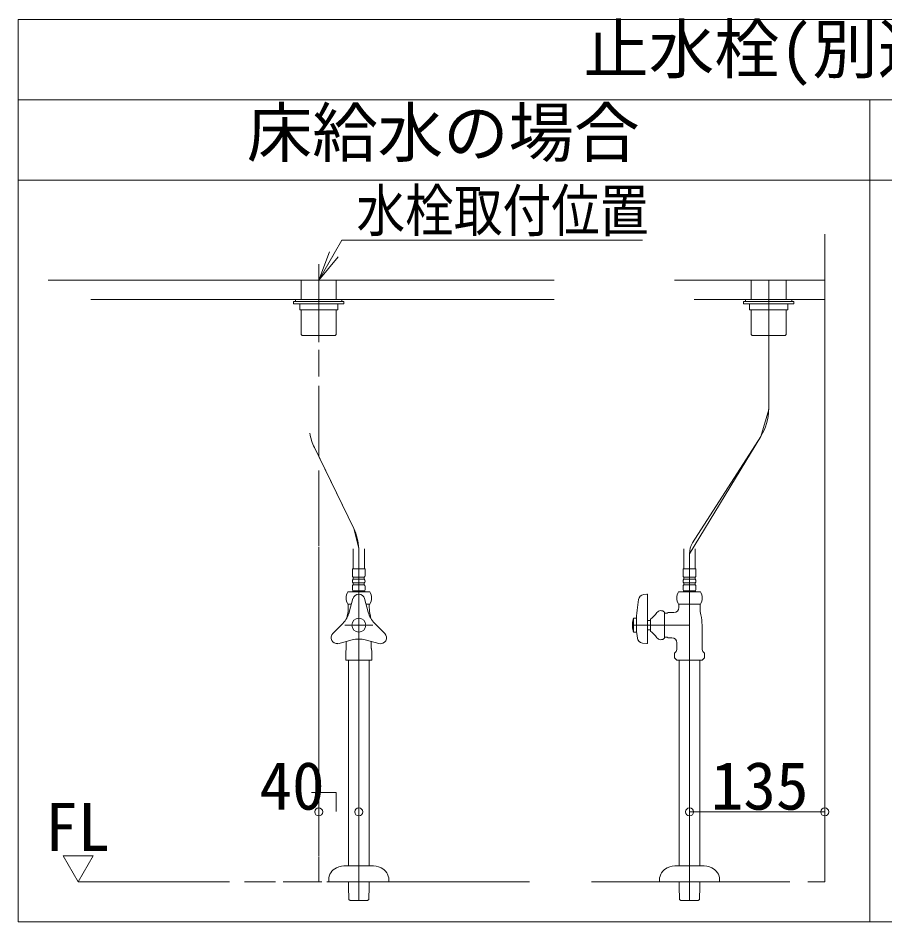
# Model space of a CAD drawing. Units: millimetres, scale not verified. Extents: x -749335 to 2004, y -1439 to 92633.
# Drawn here: x -1854 to -1324, y -1408 to -856 of the extents above; entities that cross this region are included whole.
import ezdxf
from ezdxf.enums import TextEntityAlignment as Align

# ---------------------------------------------------------------- set-up
doc = ezdxf.new("R2010")
doc.units = ezdxf.units.MM
doc.header["$LTSCALE"] = 10
doc.layers.add('2-1_什器図', color=7, linetype='Continuous', lineweight=15)
doc.styles.add('ＭＳ ゴシック', font='')
doc.styles.get('ＭＳ ゴシック').set_extended_font_data('MS Gothic')

msp = doc.modelspace()

# ---------------------------------------------------------------- linework, layer by layer
at = {"layer": '2-1_什器図', "lineweight": 18}
for p, q in [((-1853.55, -1408.48), (-1853.55, -857.23)), ((-1853.55, -857.23), (-812.3, -857.23)), ((-1853.55, -906.23), (-812.3, -906.23)), ((-1332.93, -1408.48), (-1332.93, -906.23)), ((-1332.93, -1408.48), (-1853.55, -1408.48))]:
    msp.add_line(p, q, dxfattribs=at)
at = {"layer": '2-1_什器図'}
for p, q in [((-1853.55, -955.23), (-1332.93, -955.23)), ((-1332.93, -955.23), (-812.3, -955.23)), ((-1360.49, -988.3), (-1360.49, -1383.98)), ((-1669.8, -1016.48), (-1655.66, -991.98)), ((-1655.66, -991.98), (-1471.91, -991.98)), ((-1669.8, -1016.48), (-1663.27, -999.03)), ((-1669.8, -1016.48), (-1660.62, -1000.56)), ((-1669.8, -1016.48), (-1657.96, -1002.1)), ((-1669.8, -1006.64), (-1669.8, -1054.27)), ((-1835.18, -1016.48), (-1808.9, -1016.48)), ((-1525.87, -1016.48), (-1809.19, -1016.48)), ((-1680.52, -1016.48), (-1680.52, -1028.12)), ((-1659.08, -1028.12), (-1659.08, -1016.48)), ((-1452.37, -1016.48), (-1360.49, -1016.48)), ((-1360.49, -1016.48), (-1439.64, -1016.48)), ((-1405.51, -1028.12), (-1405.51, -1016.48)), ((-1394.79, -1095.32), (-1394.79, -1016.48)), ((-1394.79, -1095.32), (-1394.79, -1016.48)), ((-1384.07, -1016.48), (-1384.07, -1028.12)), ((-1525.87, -1028.12), (-1809.18, -1028.12)), ((-1808.8, -1028.12), (-1525.87, -1028.12)), ((-1685.12, -1029.34), (-1685.12, -1030.87)), ((-1654.49, -1029.34), (-1685.12, -1029.34)), ((-1685.12, -1030.87), (-1654.49, -1030.87)), ((-1683.89, -1028.12), (-1655.72, -1028.12)), ((-1683.89, -1029.34), (-1683.89, -1028.12)), ((-1655.72, -1029.34), (-1683.89, -1029.34)), ((-1658.17, -1030.87), (-1681.44, -1030.87)), ((-1681.44, -1030.87), (-1681.44, -1034.55)), ((-1658.17, -1034.55), (-1658.17, -1030.87)), ((-1655.72, -1028.12), (-1655.72, -1029.34)), ((-1654.49, -1030.87), (-1654.49, -1029.34)), ((-1654.49, -1030.26), (-1654.49, -1030.87)), ((-1410.1, -1030.87), (-1410.1, -1029.34)), ((-1410.1, -1029.34), (-1379.48, -1029.34)), ((-1410.1, -1030.26), (-1410.1, -1030.87)), ((-1379.48, -1030.87), (-1410.1, -1030.87)), ((-1408.88, -1028.12), (-1408.88, -1029.34)), ((-1380.7, -1028.12), (-1408.88, -1028.12)), ((-1408.88, -1029.34), (-1380.7, -1029.34)), ((-1406.43, -1030.87), (-1383.15, -1030.87)), ((-1406.43, -1034.55), (-1406.43, -1030.87)), ((-1383.15, -1030.87), (-1383.15, -1034.55)), ((-1380.7, -1029.34), (-1380.7, -1028.12)), ((-1379.48, -1029.34), (-1379.48, -1030.87)), ((-1681.44, -1034.55), (-1658.17, -1034.55)), ((-1680.52, -1034.55), (-1680.52, -1049.49)), ((-1659.08, -1049.49), (-1659.08, -1034.55)), ((-1383.15, -1034.55), (-1406.43, -1034.55)), ((-1405.51, -1049.49), (-1405.51, -1034.55)), ((-1384.07, -1034.55), (-1384.07, -1049.49)), ((-1680.06, -1049.95), (-1680.52, -1049.49)), ((-1679.91, -1050.1), (-1680.06, -1049.95)), ((-1679.91, -1050.1), (-1660.25, -1050.1)), ((-1660.25, -1050.1), (-1659.7, -1050.1)), ((-1659.54, -1049.95), (-1659.7, -1050.1)), ((-1659.08, -1049.49), (-1659.54, -1049.95)), ((-1405.51, -1049.49), (-1405.05, -1049.95)), ((-1405.05, -1049.95), (-1404.9, -1050.1)), ((-1404.35, -1050.1), (-1404.9, -1050.1)), ((-1384.68, -1050.1), (-1404.35, -1050.1)), ((-1384.68, -1050.1), (-1384.53, -1049.95)), ((-1384.53, -1049.95), (-1384.07, -1049.49)), ((-1669.8, -1058.88), (-1669.8, -1075.22)), ((-1443.18, -1183.49), (-1399.62, -1111.82)), ((-1672.42, -1118.69), (-1648.39, -1168.08)), ((-1669.8, -1132.67), (-1669.8, -1178.94)), ((-1645.33, -1180.29), (-1648.39, -1168.08)), ((-1669.8, -1179.6), (-1669.8, -1205.7)), ((-1648.83, -1180.44), (-1648.83, -1192.69)), ((-1645.3, -1181.48), (-1645.3, -1192.69)), ((-1645.3, -1181.48), (-1645.3, -1227.18)), ((-1641.78, -1192.69), (-1641.78, -1180.44)), ((-1446.7, -1192.69), (-1446.7, -1180.44)), ((-1439.66, -1180.44), (-1439.66, -1192.69)), ((-1443.18, -1183.49), (-1443.18, -1192.69)), ((-1443.18, -1183.49), (-1443.18, -1395.46)), ((-1669.8, -1188.07), (-1669.8, -1351.43)), ((-1641.38, -1192.69), (-1649.22, -1192.69)), ((-1649.22, -1192.69), (-1649.22, -1196.83)), ((-1645.3, -1192.69), (-1645.3, -1395.46)), ((-1641.38, -1196.83), (-1641.38, -1192.69)), ((-1447.1, -1192.69), (-1439.26, -1192.69)), ((-1447.1, -1196.83), (-1447.1, -1192.69)), ((-1443.18, -1192.69), (-1443.18, -1227.18)), ((-1439.26, -1192.69), (-1439.26, -1196.83)), ((-1648.67, -1197.9), (-1641.93, -1197.9)), ((-1648.67, -1199.13), (-1648.67, -1197.9)), ((-1641.93, -1197.9), (-1641.93, -1199.13)), ((-1439.81, -1197.9), (-1446.55, -1197.9)), ((-1446.55, -1197.9), (-1446.55, -1199.13)), ((-1439.81, -1199.13), (-1439.81, -1197.9)), ((-1649.22, -1203.57), (-1649.22, -1205.56)), ((-1641.93, -1199.13), (-1648.67, -1199.13)), ((-1648.67, -1201.27), (-1641.93, -1201.27)), ((-1648.67, -1202.49), (-1648.67, -1201.27)), ((-1641.93, -1202.49), (-1648.67, -1202.49)), ((-1641.93, -1201.27), (-1641.93, -1202.49)), ((-1641.38, -1205.56), (-1641.38, -1203.57)), ((-1447.1, -1205.56), (-1447.1, -1203.57)), ((-1446.55, -1199.13), (-1439.81, -1199.13)), ((-1439.81, -1201.27), (-1446.55, -1201.27)), ((-1446.55, -1201.27), (-1446.55, -1202.49)), ((-1446.55, -1202.49), (-1439.81, -1202.49)), ((-1439.81, -1202.49), (-1439.81, -1201.27)), ((-1439.26, -1203.57), (-1439.26, -1205.56)), ((-1651.96, -1206.78), (-1638.65, -1206.78)), ((-1648.61, -1206.17), (-1642, -1206.17)), ((-1471.22, -1208.52), (-1469.25, -1208.24)), ((-1468.9, -1238.16), (-1468.9, -1208.54)), ((-1436.52, -1206.78), (-1449.84, -1206.78)), ((-1439.87, -1206.17), (-1446.49, -1206.17)), ((-1669.8, -1213.82), (-1669.8, -1352.27)), ((-1649.76, -1214.32), (-1651.96, -1214.32)), ((-1651.73, -1214.32), (-1651.73, -1215.55)), ((-1651.73, -1214.32), (-1651.02, -1214.32)), ((-1648.85, -1210.91), (-1651.09, -1219.26)), ((-1649.76, -1214.32), (-1651.02, -1214.32)), ((-1641.75, -1210.91), (-1639.52, -1219.26)), ((-1639.58, -1214.32), (-1640.84, -1214.32)), ((-1638.65, -1214.32), (-1640.84, -1214.32)), ((-1449.84, -1214.32), (-1436.52, -1214.32)), ((-1449.61, -1214.32), (-1449.61, -1215.55)), ((-1448.9, -1214.32), (-1449.61, -1214.32)), ((-1448.9, -1214.32), (-1437.46, -1214.32)), ((-1436.75, -1214.32), (-1437.46, -1214.32)), ((-1436.75, -1214.32), (-1436.75, -1215.55)), ((-1651.73, -1215.55), (-1651.73, -1216.46)), ((-1638.87, -1215.55), (-1638.87, -1216.46)), ((-1458.49, -1219.17), (-1458.49, -1235.18)), ((-1458.49, -1219.83), (-1457.57, -1219.83)), ((-1457.57, -1219.83), (-1456.71, -1219.83)), ((-1449.61, -1215.55), (-1449.61, -1216.46)), ((-1436.75, -1215.55), (-1436.75, -1216.46)), ((-1477.48, -1222.89), (-1477.64, -1223.5)), ((-1477.48, -1231.47), (-1477.48, -1222.89)), ((-1475.64, -1222.89), (-1477.48, -1222.89)), ((-1475.64, -1222.89), (-1475.64, -1231.47)), ((-1475.64, -1224.73), (-1475.64, -1229.63)), ((-1467.07, -1224.27), (-1468.9, -1224.27)), ((-1467.07, -1230.85), (-1467.07, -1223.5)), ((-1661.16, -1232.24), (-1655.05, -1226.13)), ((-1636.78, -1227.18), (-1653.83, -1227.18)), ((-1636.78, -1227.18), (-1653.42, -1227.18)), ((-1645.3, -1227.18), (-1645.3, -1395.46)), ((-1629.44, -1232.24), (-1635.55, -1226.13)), ((-1443.18, -1227.18), (-1478.09, -1227.18)), ((-1443.18, -1227.18), (-1478.09, -1227.18)), ((-1468.9, -1230.09), (-1467.07, -1230.09)), ((-1443.18, -1395.46), (-1443.18, -1227.18)), ((-1435.52, -1227.18), (-1435.52, -1241.52)), ((-1658.08, -1238.51), (-1649.27, -1236.15)), ((-1632.99, -1238.38), (-1641.34, -1236.15)), ((-1457.57, -1234.53), (-1458.49, -1234.53)), ((-1456.71, -1234.53), (-1457.57, -1234.53)), ((-1652.96, -1237.14), (-1652.96, -1241.52)), ((-1637.65, -1241.52), (-1637.65, -1237.14)), ((-1471.94, -1238.08), (-1469.25, -1238.46)), ((-1450.83, -1237.9), (-1450.83, -1241.52)), ((-1452.37, -1244.33), (-1451.73, -1243.69)), ((-1452.37, -1244.33), (-1452.37, -1247.23)), ((-1452.37, -1247.23), (-1450.99, -1248.62)), ((-1435.37, -1248.62), (-1433.98, -1247.23)), ((-1434.63, -1243.69), (-1433.98, -1244.33)), ((-1433.98, -1247.23), (-1433.98, -1244.33)), ((-1433.98, -1247.23), (-1433.98, -1244.33)), ((-1653.11, -1248.62), (-1653.27, -1248.46)), ((-1653.11, -1248.62), (-1651.72, -1248.62)), ((-1637.49, -1248.62), (-1651.72, -1248.62)), ((-1651.61, -1374.18), (-1651.61, -1248.62)), ((-1638.99, -1248.62), (-1638.99, -1374.18)), ((-1450.99, -1248.62), (-1435.37, -1248.62)), ((-1449.49, -1248.62), (-1449.49, -1374.18)), ((-1436.87, -1374.18), (-1436.87, -1248.62)), ((-1443.18, -1341.23), (-1360.5, -1341.23)), ((-1669.8, -1352.27), (-1669.8, -1368.58)), ((-1669.8, -1356.23), (-1669.8, -1365.43)), ((-1825.99, -1368.06), (-1807.62, -1368.06)), ((-1816.8, -1383.98), (-1825.99, -1368.06)), ((-1807.62, -1368.06), (-1816.8, -1383.98)), ((-1669.8, -1368.84), (-1669.8, -1383.98)), ((-1669.8, -1369.55), (-1669.8, -1383.98)), ((-1637.83, -1374.18), (-1652.78, -1374.18)), ((-1450.65, -1374.18), (-1435.7, -1374.18)), ((-1816.8, -1383.98), (-1724.36, -1383.98)), ((-1715.06, -1383.98), (-1696.13, -1383.98)), ((-1691.48, -1383.98), (-1667.82, -1383.98)), ((-1664.77, -1383.98), (-1541.07, -1383.98)), ((-1663.68, -1382.75), (-1663.68, -1383.98)), ((-1626.93, -1383.98), (-1663.68, -1383.98)), ((-1651.61, -1385.59), (-1651.61, -1383.98)), ((-1651.58, -1386.89), (-1651.61, -1385.59)), ((-1638.99, -1385.59), (-1639.03, -1386.89)), ((-1638.99, -1383.98), (-1638.99, -1385.59)), ((-1626.93, -1383.98), (-1626.93, -1382.75)), ((-1503.16, -1383.98), (-1381.8, -1383.98)), ((-1461.55, -1383.98), (-1461.55, -1382.75)), ((-1461.55, -1383.98), (-1424.8, -1383.98)), ((-1449.49, -1383.98), (-1449.49, -1385.59)), ((-1449.49, -1385.59), (-1449.45, -1386.89)), ((-1436.9, -1386.89), (-1436.87, -1385.59)), ((-1436.87, -1385.59), (-1436.87, -1383.98)), ((-1424.8, -1382.75), (-1424.8, -1383.98)), ((-1370.91, -1383.98), (-1370.83, -1383.98)), ((-1449.45, -1386.89), (-1449.29, -1394.75)), ((-1437.07, -1394.75), (-1436.9, -1386.89)), ((-1650.66, -1395.46), (-1650.51, -1395.46)), ((-1650.66, -1395.46), (-1650.66, -1395.46)), ((-1650.51, -1395.46), (-1640.1, -1395.46)), ((-1640.1, -1395.46), (-1639.95, -1395.46)), ((-1639.95, -1395.46), (-1639.95, -1395.46)), ((-1449.29, -1394.75), (-1448.53, -1395.46)), ((-1437.97, -1395.46), (-1448.38, -1395.46)), ((-1437.82, -1395.46), (-1437.07, -1394.75))]:
    msp.add_line(p, q, dxfattribs=at)
at = {"layer": '2-1_什器図', "lineweight": 18}
msp.add_lwpolyline([(-812.3, -857.23), (-812.3, -1408.48), (-1332.93, -1408.48)], dxfattribs=at)
at = {"layer": '2-1_什器図'}
for points in [[(-1370.83, -1383.98), (-1360.49, -1383.98), (-1360.49, -988.3)], [(-1440.29, -1028.12), (-1360.49, -1028.12), (-1439.58, -1028.12)], [(-1659.7, -1050.1), (-1659.76, -1050.1), (-1671.03, -1050.1)], [(-1404.9, -1050.1), (-1404.84, -1050.1), (-1393.57, -1050.1)], [(-1669.8, -1080.98), (-1669.8, -1124.06), (-1648.39, -1168.08)], [(-1441.25, -1176.89), (-1399.62, -1111.82), (-1394.79, -1095.32)], [(-1648.67, -1206.17), (-1648.98, -1206.48), (-1648.98, -1206.78)], [(-1641.63, -1206.78), (-1641.63, -1206.48), (-1641.93, -1206.17)], [(-1446.85, -1206.78), (-1446.85, -1206.48), (-1446.55, -1206.17)], [(-1439.81, -1206.17), (-1439.5, -1206.48), (-1439.5, -1206.78)], [(-1639.58, -1214.32), (-1638.87, -1214.32), (-1638.87, -1215.55)], [(-1456.71, -1219.83), (-1456.4, -1219.52), (-1452.67, -1219.52)], [(-1477.64, -1230.85), (-1477.48, -1231.47), (-1475.64, -1231.47)], [(-1456.71, -1234.53), (-1456.4, -1234.83), (-1453.9, -1234.83)], [(-1653.27, -1242.86), (-1653.27, -1247.23), (-1653.27, -1248.46)], [(-1637.34, -1242.86), (-1637.34, -1248.46), (-1637.49, -1248.62)], [(-1659.23, -1341.06), (-1659.23, -1329.48), (-1674.29, -1329.48)], [(-1650.66, -1395.46), (-1651.41, -1394.75), (-1651.58, -1386.89)], [(-1639.03, -1386.89), (-1639.2, -1394.75), (-1639.95, -1395.46)], [(-1448.38, -1395.46), (-1448.53, -1395.46), (-1448.53, -1395.46)], [(-1437.82, -1395.46), (-1437.82, -1395.46), (-1437.97, -1395.46)]]:
    msp.add_lwpolyline(points, dxfattribs=at)
for centre, radius in [((-1645.3, -1227.18), 4.29), ((-1669.8, -1341.23), 2.45), ((-1669.8, -1341.23), 2.45), ((-1645.3, -1341.23), 2.45), ((-1645.3, -1341.23), 2.45), ((-1443.18, -1341.23), 2.45), ((-1443.18, -1341.23), 2.45), ((-1360.5, -1341.23), 2.45), ((-1360.5, -1341.23), 2.45), ((-1360.5, -1341.23), 2.45)]:
    msp.add_circle(centre, radius, dxfattribs=at)
for centre, radius, start, end in [((-1425.42, -1095.32), 30.62, 327.3901, 0), ((-1644.88, -1105.29), 30.62, 188.5516, 205.9438), ((-1675.93, -1181.48), 30.62, 2.2305, 25.9438), ((-1675.93, -1181.48), 30.62, 0, 2.2305), ((-1430.93, -1183.49), 12.25, 147.3901, 180), ((-1647.91, -1196.83), 1.32, 180, 234.4322), ((-1642.7, -1196.83), 1.32, 305.5678, 0), ((-1445.78, -1196.83), 1.32, 180, 234.4322), ((-1440.58, -1196.83), 1.32, 305.5678, 0), ((-1647.91, -1200.2), 1.32, 125.5678, 234.4322), ((-1647.91, -1203.57), 1.32, 125.5678, 180), ((-1642.7, -1200.2), 1.32, 305.5678, 54.4322), ((-1642.7, -1203.57), 1.32, 0, 54.4322), ((-1445.78, -1200.2), 1.32, 125.5678, 234.4322), ((-1445.78, -1203.57), 1.32, 125.5678, 180), ((-1440.58, -1200.2), 1.32, 305.5678, 54.4322), ((-1440.58, -1203.57), 1.32, 0, 54.4322), ((-1646.38, -1210.55), 6.74, 146.007, 213.993), ((-1648.61, -1205.56), 0.613, 180, 270), ((-1645.3, -1211.87), 3.67, 15, 165), ((-1642, -1205.56), 0.613, 270, 0), ((-1644.23, -1210.55), 6.74, 326.007, 33.993), ((-1470.71, -1212.16), 3.67, 98, 170.1971), ((-1469.21, -1208.54), 0.306, 0, 98), ((-1444.25, -1210.55), 6.74, 146.007, 213.993), ((-1446.49, -1205.56), 0.613, 180, 270), ((-1439.87, -1205.56), 0.613, 270, 0), ((-1442.11, -1210.55), 6.74, 326.007, 33.993), ((-1383.77, -1227.18), 91.91, 170.1971, 178.4725), ((-1665.88, -1215.3), 15.31, 315, 345), ((-1671.68, -1216.46), 19.95, 346.9604, 0), ((-1624.73, -1215.3), 15.31, 195, 225), ((-1618.93, -1216.46), 19.95, 180, 193.0396), ((-1475.28, -1211.31), 14.7, 303.9592, 326.0408), ((-1460.63, -1221.36), 3.06, 45.573, 143.1301), ((-1452.67, -1216.46), 3.06, 270, 0), ((-1416.8, -1216.46), 19.95, 180, 193.0396), ((-1625.4, -1227.18), 27.56, 166.9604, 171.2576), ((-1665.21, -1227.18), 27.56, 8.7424, 13.0396), ((-1462.78, -1227.18), 15.31, 166.7029, 180), ((-1462.78, -1227.18), 15.31, 166.1135, 166.7029), ((-1463.08, -1227.18), 27.56, 0, 13.0396), ((-1462.78, -1227.18), 15.31, 180, 193.2971), ((-1462.78, -1227.18), 15.31, 193.2971, 193.8865), ((-1429.76, -1227.4), 45.94, 182.7786, 189.5915), ((-1475.28, -1243.05), 14.7, 33.9592, 56.0408), ((-1658.56, -1234.83), 3.67, 135, 277.5242), ((-1645.3, -1250.94), 15.31, 75, 105), ((-1632.04, -1234.83), 3.67, 255, 45), ((-1471.43, -1234.44), 3.67, 189.5915, 261.9959), ((-1460.63, -1233), 3.06, 216.8699, 314.427), ((-1453.9, -1237.9), 3.06, 0, 90), ((-1656.02, -1241.52), 3.06, 334.1581, 0), ((-1634.58, -1241.52), 3.06, 180, 205.8419), ((-1469.21, -1238.16), 0.306, 261.9959, 0), ((-1453.9, -1241.52), 3.06, 315, 0), ((-1432.46, -1241.52), 3.06, 180, 225), ((-1652.78, -1389.49), 15.31, 90, 113.5565), ((-1637.83, -1389.49), 15.31, 66.4435, 90), ((-1450.65, -1389.49), 15.31, 90, 113.5565), ((-1435.7, -1389.49), 15.31, 66.4435, 90), ((-1655.72, -1382.75), 7.96, 113.5565, 180), ((-1634.89, -1382.75), 7.96, 0, 66.4435), ((-1453.59, -1382.75), 7.96, 113.5565, 180), ((-1432.77, -1382.75), 7.96, 0, 66.4435)]:
    msp.add_arc(centre, radius, start, end, dxfattribs=at)

# ---------------------------------------------------------------- texts
at = {"layer": '2-1_什器図', "style": 'ＭＳ ゴシック'}
for s, p in [('止水栓(別途手配)参考位置', (-1508.08, -898.67)), ('床給水の場合', (-1713.78, -949.71)), ('40', (-1706.07, -1348.7)), ('135', (-1430.24, -1348.7)), ('FL', (-1837.09, -1373.91))]:
    msp.add_text(s, height=29.33, dxfattribs=at).set_placement(p, align=Align.BOTTOM_LEFT)
at = {"layer": '2-1_什器図', "style": 'ＭＳ ゴシック', "width": 0.85}
msp.add_text('水栓取付位置', height=25.66, dxfattribs=at).set_placement((-1646.73, -994.38), align=Align.BOTTOM_LEFT)

doc.saveas('drawing.dxf')
